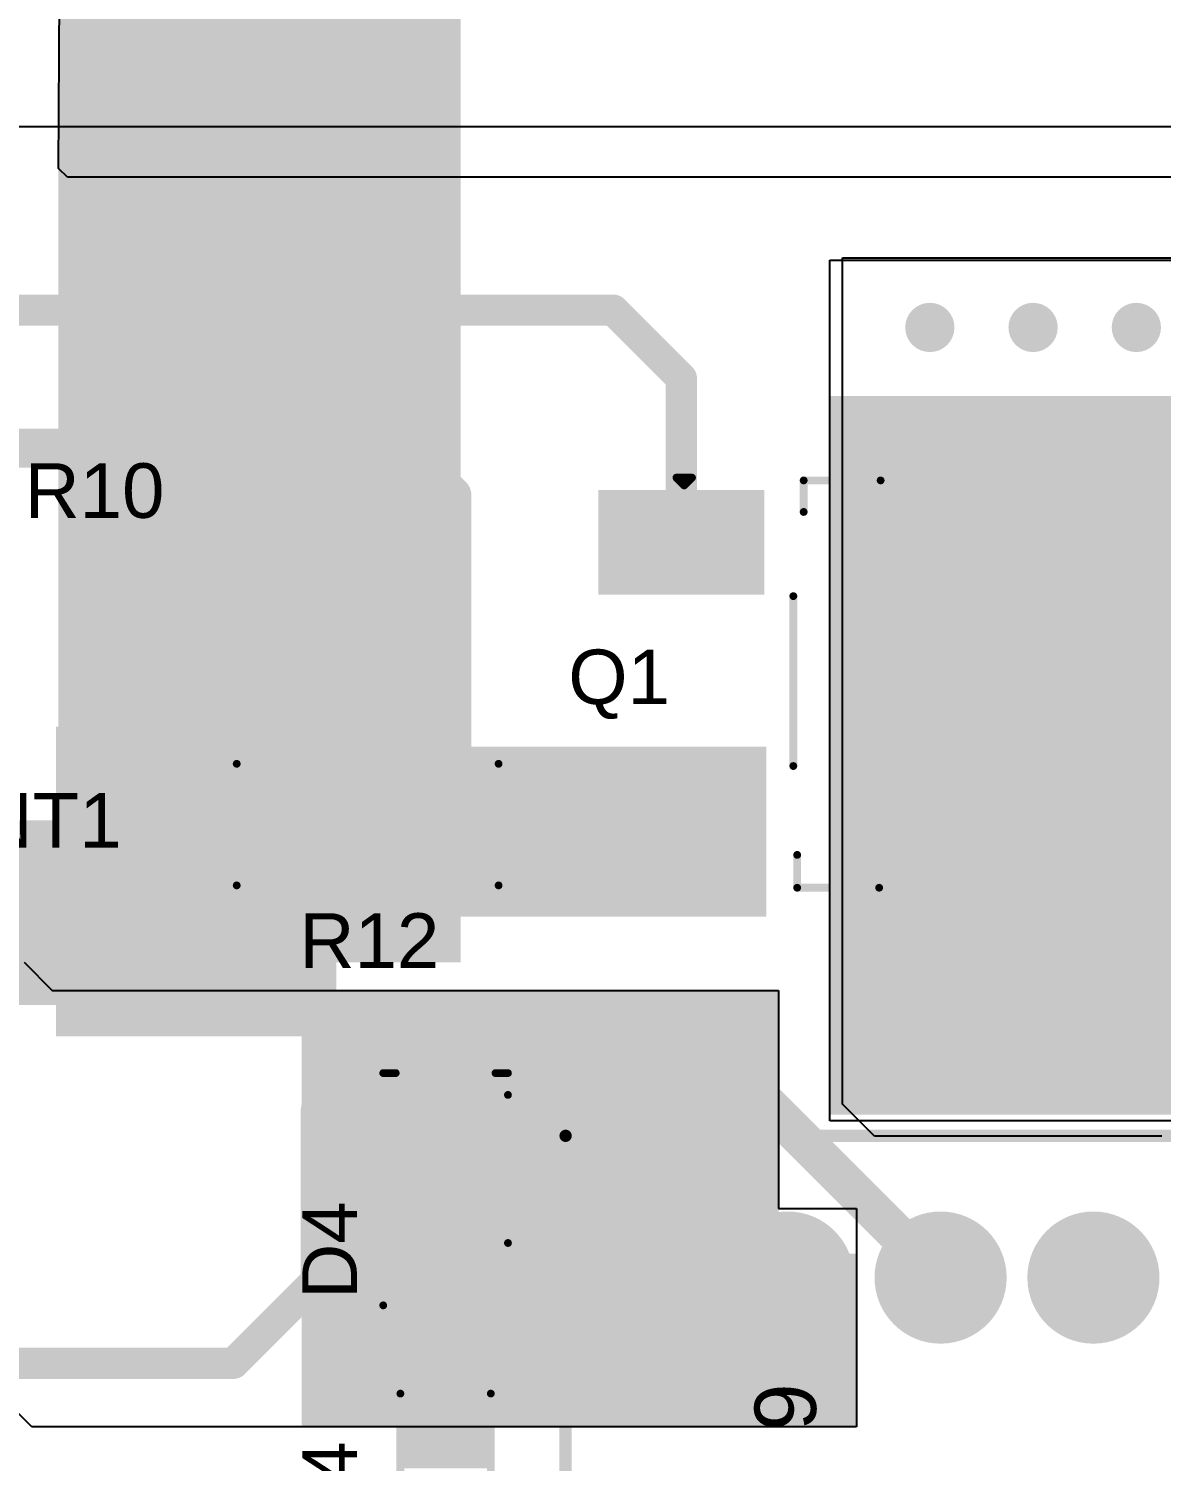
# Model space of a CAD drawing. Header units: inches. Extents: x 0 to 207, y -1 to 213.
# Drawn here: x 0.572 to 1.299, y -0.127 to 0.792 of the extents above; entities that cross this region are included whole.
import ezdxf

# ---------------------------------------------------------------- set-up
doc = ezdxf.new("R2010")
doc.units = ezdxf.units.IN
doc.header["$MEASUREMENT"] = 0
for name, color, linetype in [('Bottom Layer', 5, 'Continuous'), ('Bottom Solder', 6, 'Continuous'), ('Multi-Layer', 9, 'Continuous'), ('Pad Holes', 156, 'Continuous'), ('Top Layer', 1, 'Continuous'), ('Top Overlay', 2, 'Continuous'), ('Top Paste', 8, 'Continuous'), ('Top Solder', 216, 'Continuous'), ('Via Holes', 16, 'Continuous')]:
    doc.layers.add(name, color=color, linetype=linetype)
doc.styles.add('Arial', font='', dxfattribs={"height": 0.2})
doc.styles.get('Arial').set_extended_font_data('Arial')

# ---------------------------------------------------------------- blocks, each defined once
blk = doc.blocks.new('R___1206_22')
at = {"layer": 'Top Layer'}
for points in [[(-0.08, 0.035), (-0.02, 0.035), (-0.02, -0.035), (-0.08, -0.035)], [(0.02, 0.035), (0.08, 0.035), (0.08, -0.035), (0.02, -0.035)]]:
    blk.add_hatch(color=1, dxfattribs=at).paths.add_polyline_path(points)
at = {"layer": 'Top Paste'}
for points in [[(-0.08, 0.035), (-0.02, 0.035), (-0.02, -0.035), (-0.08, -0.035)], [(0.02, 0.035), (0.08, 0.035), (0.08, -0.035), (0.02, -0.035)]]:
    blk.add_hatch(color=8, dxfattribs=at).paths.add_polyline_path(points)
at = {"layer": 'Top Solder'}
for points in [[(-0.084, 0.039), (-0.016, 0.039), (-0.016, -0.039), (-0.084, -0.039)], [(0.016, 0.039), (0.084, 0.039), (0.084, -0.039), (0.016, -0.039)]]:
    blk.add_hatch(color=216, dxfattribs=at).paths.add_polyline_path(points)
at = {"layer": 'Top Overlay'}
for points in [[(-0.084, 0.039, 0.005, 0.005, 0), (0.084, 0.039, 0.005, 0.005, 0)], [(-0.084, -0.039, 0.005, 0.005, 0), (-0.084, 0.039, 0.005, 0.005, 0)], [(0.084, -0.039, 0.005, 0.005, 0), (0.084, 0.039, 0.005, 0.005, 0)], [(-0.084, -0.039, 0.005, 0.005, 0), (0.084, -0.039, 0.005, 0.005, 0)]]:
    blk.add_lwpolyline(points, format="xyseb", dxfattribs=at)
for points in [[(-0.08525, 0.039, 0.0025, 0.0025, 1), (-0.08275, 0.039, 0.0025, 0.0025, 1)], [(-0.08525, 0.039, 0.0025, 0.0025, 1), (-0.08275, 0.039, 0.0025, 0.0025, 1)], [(0.08275, 0.039, 0.0025, 0.0025, 1), (0.08525, 0.039, 0.0025, 0.0025, 1)], [(0.08275, 0.039, 0.0025, 0.0025, 1), (0.08525, 0.039, 0.0025, 0.0025, 1)], [(-0.08525, -0.039, 0.0025, 0.0025, 1), (-0.08275, -0.039, 0.0025, 0.0025, 1)], [(-0.08525, -0.039, 0.0025, 0.0025, 1), (-0.08275, -0.039, 0.0025, 0.0025, 1)], [(0.08275, -0.039, 0.0025, 0.0025, 1), (0.08525, -0.039, 0.0025, 0.0025, 1)], [(0.08275, -0.039, 0.0025, 0.0025, 1), (0.08525, -0.039, 0.0025, 0.0025, 1)]]:
    blk.add_lwpolyline(points, format="xyseb", close=True, dxfattribs=at)
blk = doc.blocks.new('RES_0805_30')
at = {"layer": 'Top Layer'}
for points in [[(-0.06, 0.025), (-0.02, 0.025), (-0.02, -0.025), (-0.06, -0.025)], [(0.02, 0.025), (0.06, 0.025), (0.06, -0.025), (0.02, -0.025)]]:
    blk.add_hatch(color=1, dxfattribs=at).paths.add_polyline_path(points)
at = {"layer": 'Top Paste'}
for points in [[(-0.06, 0.025), (-0.02, 0.025), (-0.02, -0.025), (-0.06, -0.025)], [(0.02, 0.025), (0.06, 0.025), (0.06, -0.025), (0.02, -0.025)]]:
    blk.add_hatch(color=8, dxfattribs=at).paths.add_polyline_path(points)
at = {"layer": 'Top Solder'}
for points in [[(-0.064, 0.029), (-0.016, 0.029), (-0.016, -0.029), (-0.064, -0.029)], [(0.016, 0.029), (0.064, 0.029), (0.064, -0.029), (0.016, -0.029)]]:
    blk.add_hatch(color=216, dxfattribs=at).paths.add_polyline_path(points)
at = {"layer": 'Top Overlay'}
for points in [[(-0.064, 0.029, 0.005, 0.005, 0), (-0.064, -0.029, 0.005, 0.005, 0)], [(-0.064, 0.029, 0.005, 0.005, 0), (0.064, 0.029, 0.005, 0.005, 0)], [(0.064, 0.029, 0.005, 0.005, 0), (0.064, -0.029, 0.005, 0.005, 0)], [(-0.064, -0.029, 0.005, 0.005, 0), (0.064, -0.029, 0.005, 0.005, 0)]]:
    blk.add_lwpolyline(points, format="xyseb", dxfattribs=at)
for points in [[(-0.06525, 0.029, 0.0025, 0.0025, 1), (-0.06275, 0.029, 0.0025, 0.0025, 1)], [(-0.06525, 0.029, 0.0025, 0.0025, 1), (-0.06275, 0.029, 0.0025, 0.0025, 1)], [(0.06275, 0.029, 0.0025, 0.0025, 1), (0.06525, 0.029, 0.0025, 0.0025, 1)], [(0.06275, 0.029, 0.0025, 0.0025, 1), (0.06525, 0.029, 0.0025, 0.0025, 1)], [(-0.06525, -0.029, 0.0025, 0.0025, 1), (-0.06275, -0.029, 0.0025, 0.0025, 1)], [(-0.06525, -0.029, 0.0025, 0.0025, 1), (-0.06275, -0.029, 0.0025, 0.0025, 1)], [(0.06275, -0.029, 0.0025, 0.0025, 1), (0.06525, -0.029, 0.0025, 0.0025, 1)], [(0.06275, -0.029, 0.0025, 0.0025, 1), (0.06525, -0.029, 0.0025, 0.0025, 1)]]:
    blk.add_lwpolyline(points, format="xyseb", close=True, dxfattribs=at)
blk = doc.blocks.new('TO_252_2L_34')
at = {"layer": 'Top Layer'}
for points in [[(-0.1378, 0.27362), (0.1378, 0.27362), (0.1378, -0.00197), (-0.1378, -0.00197)], [(-0.12008, -0.08661), (-0.06102, -0.08661), (-0.06102, -0.18504), (-0.12008, -0.18504)], [(0.06102, -0.08661), (0.12008, -0.08661), (0.12008, -0.18504), (0.06102, -0.18504)]]:
    blk.add_hatch(color=1, dxfattribs=at).paths.add_polyline_path(points)
at = {"layer": 'Top Paste'}
for points in [[(-0.1378, 0.27362), (0.1378, 0.27362), (0.1378, -0.00197), (-0.1378, -0.00197)], [(-0.12008, -0.08661), (-0.06102, -0.08661), (-0.06102, -0.18504), (-0.12008, -0.18504)], [(0.06102, -0.08661), (0.12008, -0.08661), (0.12008, -0.18504), (0.06102, -0.18504)]]:
    blk.add_hatch(color=8, dxfattribs=at).paths.add_polyline_path(points)
at = {"layer": 'Top Solder'}
for points in [[(-0.1418, 0.27762), (0.1418, 0.27762), (0.1418, -0.00597), (-0.1418, -0.00597)], [(-0.12408, -0.08261), (-0.05702, -0.08261), (-0.05702, -0.18904), (-0.12408, -0.18904)], [(0.05702, -0.08261), (0.12408, -0.08261), (0.12408, -0.18904), (0.05702, -0.18904)]]:
    blk.add_hatch(color=216, dxfattribs=at).paths.add_polyline_path(points)
at = {"layer": 'Top Overlay'}
for points in [[(-0.13022, -0.05737, 0.005, 0.005, 0), (-0.13022, -0.008, 0.005, 0.005, 0)], [(0.13105, -0.06153, 0.005, 0.005, 0), (0.13105, -0.00894, 0.005, 0.005, 0)], [(-0.11, -0.05737, 0.005, 0.005, 0), (-0.13022, -0.05737, 0.005, 0.005, 0)], [(0.053, -0.064, 0.005, 0.005, 0), (-0.056, -0.064, 0.005, 0.005, 0)], [(0.13105, -0.06153, 0.005, 0.005, 0), (0.11, -0.06153, 0.005, 0.005, 0)], [(-0.127, -0.134, 0.005, 0.005, 0), (-0.132, -0.129, 0.005, 0.005, 0)], [(-0.132, -0.139, 0.005, 0.005, 0), (-0.132, -0.129, 0.005, 0.005, 0)], [(-0.132, -0.139, 0.005, 0.005, 0), (-0.127, -0.134, 0.005, 0.005, 0)]]:
    blk.add_lwpolyline(points, format="xyseb", dxfattribs=at)
for points in [[(-0.13147, -0.008, 0.0025, 0.0025, 1), (-0.12897, -0.008, 0.0025, 0.0025, 1)], [(0.1298, -0.00894, 0.0025, 0.0025, 1), (0.1323, -0.00894, 0.0025, 0.0025, 1)], [(-0.13147, -0.05737, 0.0025, 0.0025, 1), (-0.12897, -0.05737, 0.0025, 0.0025, 1)], [(-0.13147, -0.05737, 0.0025, 0.0025, 1), (-0.12897, -0.05737, 0.0025, 0.0025, 1)], [(-0.11125, -0.05737, 0.0025, 0.0025, 1), (-0.10875, -0.05737, 0.0025, 0.0025, 1)], [(-0.05725, -0.064, 0.0025, 0.0025, 1), (-0.05475, -0.064, 0.0025, 0.0025, 1)], [(0.05175, -0.064, 0.0025, 0.0025, 1), (0.05425, -0.064, 0.0025, 0.0025, 1)], [(0.10875, -0.06153, 0.0025, 0.0025, 1), (0.11125, -0.06153, 0.0025, 0.0025, 1)], [(0.1298, -0.06153, 0.0025, 0.0025, 1), (0.1323, -0.06153, 0.0025, 0.0025, 1)], [(0.1298, -0.06153, 0.0025, 0.0025, 1), (0.1323, -0.06153, 0.0025, 0.0025, 1)], [(-0.13325, -0.129, 0.0025, 0.0025, 1), (-0.13075, -0.129, 0.0025, 0.0025, 1)], [(-0.13325, -0.129, 0.0025, 0.0025, 1), (-0.13075, -0.129, 0.0025, 0.0025, 1)], [(-0.13325, -0.139, 0.0025, 0.0025, 1), (-0.13075, -0.139, 0.0025, 0.0025, 1)], [(-0.13325, -0.139, 0.0025, 0.0025, 1), (-0.13075, -0.139, 0.0025, 0.0025, 1)], [(-0.12825, -0.134, 0.0025, 0.0025, 1), (-0.12575, -0.134, 0.0025, 0.0025, 1)], [(-0.12825, -0.134, 0.0025, 0.0025, 1), (-0.12575, -0.134, 0.0025, 0.0025, 1)]]:
    blk.add_lwpolyline(points, format="xyseb", close=True, dxfattribs=at)
blk = doc.blocks.new('N___T___P___35')
at = {"layer": 'Top Layer'}
for points in [[(-0.015, -0.07439), (0.015, -0.07439), (0.015, 0.044), (-0.015, 0.044)], [(-0.0275, -0.0125), (-0.0275, 0.0125), (-0.0095, 0.0125), (-0.0095, -0.0125)], [(0.0095, -0.0125), (0.0095, 0.0125), (0.0275, 0.0125), (0.0275, -0.0125)]]:
    blk.add_hatch(color=1, dxfattribs=at).paths.add_polyline_path(points)
at = {"layer": 'Top Paste'}
for points in [[(-0.0275, -0.0125), (-0.0275, 0.0125), (-0.0095, 0.0125), (-0.0095, -0.0125)], [(0.0095, -0.0125), (0.0095, 0.0125), (0.0275, 0.0125), (0.0275, -0.0125)]]:
    blk.add_hatch(color=8, dxfattribs=at).paths.add_polyline_path(points)
blk = doc.blocks.new('750343466_36')
at = {"layer": 'Bottom Layer'}
h = blk.add_hatch(color=5, dxfattribs=at)
edge = h.paths.add_edge_path()
edge.add_arc((-0.3937, -0.09843), 0.03839, 0, 360)
h = blk.add_hatch(color=5, dxfattribs=at)
edge = h.paths.add_edge_path()
edge.add_arc((-0.3937, -0.19646), 0.03839, 0, 360)
h = blk.add_hatch(color=5, dxfattribs=at)
edge = h.paths.add_edge_path()
edge.add_arc((-0.3937, -0.29449), 0.03839, 0, 360)
at = {"layer": 'Bottom Solder'}
h = blk.add_hatch(color=6, dxfattribs=at)
edge = h.paths.add_edge_path()
edge.add_arc((-0.3937, -0.09843), 0.04239, 0, 360)
h = blk.add_hatch(color=6, dxfattribs=at)
edge = h.paths.add_edge_path()
edge.add_arc((-0.3937, -0.19646), 0.04239, 0, 360)
h = blk.add_hatch(color=6, dxfattribs=at)
edge = h.paths.add_edge_path()
edge.add_arc((-0.3937, -0.29449), 0.04239, 0, 360)
at = {"layer": 'Multi-Layer'}
h = blk.add_hatch(color=9, dxfattribs=at)
edge = h.paths.add_edge_path()
edge.add_arc((-0.3937, -0.09843), 0.03839, 0, 360)
h = blk.add_hatch(color=9, dxfattribs=at)
edge = h.paths.add_edge_path()
edge.add_arc((-0.3937, -0.19646), 0.03839, 0, 360)
h = blk.add_hatch(color=9, dxfattribs=at)
edge = h.paths.add_edge_path()
edge.add_arc((-0.3937, -0.29449), 0.03839, 0, 360)
at = {"layer": 'Pad Holes'}
h = blk.add_hatch(color=7, dxfattribs=at)
edge = h.paths.add_edge_path()
edge.add_arc((-0.3937, -0.09843), 0.02598, 0, 360)
h = blk.add_hatch(color=7, dxfattribs=at)
edge = h.paths.add_edge_path()
edge.add_arc((-0.3937, -0.19646), 0.02598, 0, 360)
h = blk.add_hatch(color=7, dxfattribs=at)
edge = h.paths.add_edge_path()
edge.add_arc((-0.3937, -0.29449), 0.02598, 0, 360)
at = {"layer": 'Top Layer'}
h = blk.add_hatch(color=1, dxfattribs=at)
edge = h.paths.add_edge_path()
edge.add_arc((-0.3937, -0.09843), 0.03839, 0, 360)
h = blk.add_hatch(color=1, dxfattribs=at)
edge = h.paths.add_edge_path()
edge.add_arc((-0.3937, -0.19646), 0.03839, 0, 360)
h = blk.add_hatch(color=1, dxfattribs=at)
edge = h.paths.add_edge_path()
edge.add_arc((-0.3937, -0.29449), 0.03839, 0, 360)
at = {"layer": 'Top Solder'}
h = blk.add_hatch(color=216, dxfattribs=at)
edge = h.paths.add_edge_path()
edge.add_arc((-0.3937, -0.09843), 0.04239, 0, 360)
h = blk.add_hatch(color=216, dxfattribs=at)
edge = h.paths.add_edge_path()
edge.add_arc((-0.3937, -0.19646), 0.04239, 0, 360)
h = blk.add_hatch(color=216, dxfattribs=at)
edge = h.paths.add_edge_path()
edge.add_arc((-0.3937, -0.29449), 0.04239, 0, 360)
at = {"layer": 'Top Overlay'}
for points in [[(-0.48465, -0.43701, 0.00787, 0.00787, 0), (-0.48465, 0.43701, 0.00787, 0.00787, 0)], [(0.49961, -0.43701, 0.00787, 0.00787, 0), (-0.48465, -0.43701, 0.00787, 0.00787, 0)]]:
    blk.add_lwpolyline(points, format="xyseb", dxfattribs=at)
blk.add_lwpolyline([(-0.48661, -0.43701, 0.00394, 0.00394, 1), (-0.48268, -0.43701, 0.00394, 0.00394, 1)], format="xyseb", close=True, dxfattribs=at)
blk.add_lwpolyline([(-0.48661, -0.43701, 0.00394, 0.00394, 1), (-0.48268, -0.43701, 0.00394, 0.00394, 1)], format="xyseb", close=True, dxfattribs=at)
at = {"layer": 'Top Overlay', "style": 'Arial'}
blk.add_text('6', height=0.03937, dxfattribs=at).set_placement((-0.326, -0.31577))
blk = doc.blocks.new('SOD_123W_45')
at = {"layer": 'Top Layer'}
for points in [[(-0.08268, 0.02756), (-0.02756, 0.02756), (-0.02756, -0.02756), (-0.08268, -0.02756)], [(0.02756, 0.02756), (0.08268, 0.02756), (0.08268, -0.02756), (0.02756, -0.02756)]]:
    blk.add_hatch(color=1, dxfattribs=at).paths.add_polyline_path(points)
at = {"layer": 'Top Overlay'}
for points in [[(0.09003, 0.04194), (0.02503, 0.04194), (0.02503, 0.02994), (0.09003, 0.02994)], [(0.13003, 0.04194), (0.08503, 0.04194), (0.08503, -0.04206), (0.13003, -0.04206)], [(0.09003, -0.03006), (0.02503, -0.03006), (0.02503, -0.04206), (0.09003, -0.04206)]]:
    blk.add_hatch(color=2, dxfattribs=at).paths.add_polyline_path(points)
at = {"layer": 'Top Paste'}
for points in [[(-0.08268, 0.02756), (-0.02756, 0.02756), (-0.02756, -0.02756), (-0.08268, -0.02756)], [(0.02756, 0.02756), (0.08268, 0.02756), (0.08268, -0.02756), (0.02756, -0.02756)]]:
    blk.add_hatch(color=8, dxfattribs=at).paths.add_polyline_path(points)
at = {"layer": 'Top Solder'}
for points in [[(-0.08668, 0.03156), (-0.02356, 0.03156), (-0.02356, -0.03156), (-0.08668, -0.03156)], [(0.02356, 0.03156), (0.08668, 0.03156), (0.08668, -0.03156), (0.02356, -0.03156)]]:
    blk.add_hatch(color=216, dxfattribs=at).paths.add_polyline_path(points)
at = {"layer": 'Top Overlay'}
for points in [[(-0.059, 0.032, 0.005, 0.005, 0), (-0.059, 0.04, 0.005, 0.005, 0)], [(-0.045, 0.04, 0.005, 0.005, 0), (-0.059, 0.04, 0.005, 0.005, 0)], [(0.05, 0.04, 0.005, 0.005, 0), (-0.045, 0.04, 0.005, 0.005, 0)], [(-0.059, -0.04, 0.005, 0.005, 0), (-0.059, -0.032, 0.005, 0.005, 0)], [(0.09, -0.04, 0.005, 0.005, 0), (-0.059, -0.04, 0.005, 0.005, 0)]]:
    blk.add_lwpolyline(points, format="xyseb", dxfattribs=at)
for points in [[(-0.06025, 0.04, 0.0025, 0.0025, 1), (-0.05775, 0.04, 0.0025, 0.0025, 1)], [(-0.06025, 0.04, 0.0025, 0.0025, 1), (-0.05775, 0.04, 0.0025, 0.0025, 1)], [(-0.04625, 0.04, 0.0025, 0.0025, 1), (-0.04375, 0.04, 0.0025, 0.0025, 1)], [(-0.04625, 0.04, 0.0025, 0.0025, 1), (-0.04375, 0.04, 0.0025, 0.0025, 1)], [(0.04875, 0.04, 0.0025, 0.0025, 1), (0.05125, 0.04, 0.0025, 0.0025, 1)], [(-0.06025, 0.032, 0.0025, 0.0025, 1), (-0.05775, 0.032, 0.0025, 0.0025, 1)], [(-0.06025, -0.032, 0.0025, 0.0025, 1), (-0.05775, -0.032, 0.0025, 0.0025, 1)], [(-0.06025, -0.04, 0.0025, 0.0025, 1), (-0.05775, -0.04, 0.0025, 0.0025, 1)], [(-0.06025, -0.04, 0.0025, 0.0025, 1), (-0.05775, -0.04, 0.0025, 0.0025, 1)], [(0.08875, -0.04, 0.0025, 0.0025, 1), (0.09125, -0.04, 0.0025, 0.0025, 1)]]:
    blk.add_lwpolyline(points, format="xyseb", close=True, dxfattribs=at)

msp = doc.modelspace()

# ---------------------------------------------------------------- hatches: boundary and pattern name
at = {"layer": 'Bottom Layer'}
for points in [[(0.59103, 0.19305), (0.84903, 0.19305), (0.84903, 1.31005), (0.59103, 1.31005)], [(1.08603, 0.09529), (1.44103, 0.09529), (1.44103, 0.55629), (1.08603, 0.55629)], [(0.74703, -0.10495), (1.05303, -0.10495), (1.05303, 0.17505), (0.74703, 0.17505)], [(0.95203, -0.10495), (1.10303, -0.10495), (1.10303, 0.00605), (0.95203, 0.00605)]]:
    msp.add_hatch(color=5, dxfattribs=at).paths.add_polyline_path(points)
h = msp.add_hatch(color=5, dxfattribs=at)
edge = h.paths.add_edge_path()
edge.add_arc((1.15009, 0.60029), 0.01181, 0, 360)
h = msp.add_hatch(color=5, dxfattribs=at)
edge = h.paths.add_edge_path()
edge.add_arc((1.21632, 0.60029), 0.01181, 0, 360)
h = msp.add_hatch(color=5, dxfattribs=at)
edge = h.paths.add_edge_path()
edge.add_arc((1.28256, 0.60029), 0.01181, 0, 360)
h = msp.add_hatch(color=5, dxfattribs=at)
edge = h.paths.add_edge_path()
edge.add_arc((1.15009, 0.53129), 0.01181, 0, 360)
h = msp.add_hatch(color=5, dxfattribs=at)
edge = h.paths.add_edge_path()
edge.add_arc((1.21632, 0.53129), 0.01181, 0, 360)
h = msp.add_hatch(color=5, dxfattribs=at)
edge = h.paths.add_edge_path()
edge.add_arc((1.28256, 0.53129), 0.01181, 0, 360)
h = msp.add_hatch(color=5, dxfattribs=at)
edge = h.paths.add_edge_path()
edge.add_arc((1.11003, 0.44829), 0.01181, 0, 360)
h = msp.add_hatch(color=5, dxfattribs=at)
edge = h.paths.add_edge_path()
edge.add_arc((1.11003, 0.38206), 0.01181, 0, 360)
h = msp.add_hatch(color=5, dxfattribs=at)
edge = h.paths.add_edge_path()
edge.add_arc((0.60753, 0.33105), 0.01181, 0, 360)
h = msp.add_hatch(color=5, dxfattribs=at)
edge = h.paths.add_edge_path()
edge.add_arc((0.67928, 0.33105), 0.01181, 0, 360)
h = msp.add_hatch(color=5, dxfattribs=at)
edge = h.paths.add_edge_path()
edge.add_arc((0.75103, 0.33105), 0.01181, 0, 360)
h = msp.add_hatch(color=5, dxfattribs=at)
edge = h.paths.add_edge_path()
edge.add_arc((1.11003, 0.31582), 0.01181, 0, 360)
h = msp.add_hatch(color=5, dxfattribs=at)
edge = h.paths.add_edge_path()
edge.add_arc((1.11003, 0.24958), 0.01181, 0, 360)
h = msp.add_hatch(color=5, dxfattribs=at)
edge = h.paths.add_edge_path()
edge.add_arc((0.60753, 0.20941), 0.01181, 0, 360)
h = msp.add_hatch(color=5, dxfattribs=at)
edge = h.paths.add_edge_path()
edge.add_arc((0.67928, 0.20941), 0.01181, 0, 360)
h = msp.add_hatch(color=5, dxfattribs=at)
edge = h.paths.add_edge_path()
edge.add_arc((0.75103, 0.20941), 0.01181, 0, 360)
h = msp.add_hatch(color=5, dxfattribs=at)
edge = h.paths.add_edge_path()
edge.add_arc((1.15009, 0.18335), 0.01181, 0, 360)
h = msp.add_hatch(color=5, dxfattribs=at)
edge = h.paths.add_edge_path()
edge.add_arc((1.21632, 0.18335), 0.01181, 0, 360)
h = msp.add_hatch(color=5, dxfattribs=at)
edge = h.paths.add_edge_path()
edge.add_arc((1.28256, 0.18335), 0.01181, 0, 360)
h = msp.add_hatch(color=5, dxfattribs=at)
edge = h.paths.add_edge_path()
edge.add_arc((1.15009, 0.11711), 0.01181, 0, 360)
h = msp.add_hatch(color=5, dxfattribs=at)
edge = h.paths.add_edge_path()
edge.add_arc((1.21632, 0.11711), 0.01181, 0, 360)
h = msp.add_hatch(color=5, dxfattribs=at)
edge = h.paths.add_edge_path()
edge.add_arc((1.28256, 0.11711), 0.01181, 0, 360)
at = {"layer": 'Bottom Solder'}
h = msp.add_hatch(color=6, dxfattribs=at)
edge = h.paths.add_edge_path()
edge.add_arc((1.15009, 0.60029), 0.01581, 0, 360)
h = msp.add_hatch(color=6, dxfattribs=at)
edge = h.paths.add_edge_path()
edge.add_arc((1.21632, 0.60029), 0.01581, 0, 360)
h = msp.add_hatch(color=6, dxfattribs=at)
edge = h.paths.add_edge_path()
edge.add_arc((1.28256, 0.60029), 0.01581, 0, 360)
h = msp.add_hatch(color=6, dxfattribs=at)
edge = h.paths.add_edge_path()
edge.add_arc((1.15009, 0.53129), 0.01581, 0, 360)
h = msp.add_hatch(color=6, dxfattribs=at)
edge = h.paths.add_edge_path()
edge.add_arc((1.21632, 0.53129), 0.01581, 0, 360)
h = msp.add_hatch(color=6, dxfattribs=at)
edge = h.paths.add_edge_path()
edge.add_arc((1.28256, 0.53129), 0.01581, 0, 360)
h = msp.add_hatch(color=6, dxfattribs=at)
edge = h.paths.add_edge_path()
edge.add_arc((1.11003, 0.44829), 0.01581, 0, 360)
h = msp.add_hatch(color=6, dxfattribs=at)
edge = h.paths.add_edge_path()
edge.add_arc((1.11003, 0.38206), 0.01581, 0, 360)
h = msp.add_hatch(color=6, dxfattribs=at)
edge = h.paths.add_edge_path()
edge.add_arc((0.60753, 0.33105), 0.01581, 0, 360)
h = msp.add_hatch(color=6, dxfattribs=at)
edge = h.paths.add_edge_path()
edge.add_arc((0.67928, 0.33105), 0.01581, 0, 360)
h = msp.add_hatch(color=6, dxfattribs=at)
edge = h.paths.add_edge_path()
edge.add_arc((0.75103, 0.33105), 0.01581, 0, 360)
h = msp.add_hatch(color=6, dxfattribs=at)
edge = h.paths.add_edge_path()
edge.add_arc((1.11003, 0.31582), 0.01581, 0, 360)
h = msp.add_hatch(color=6, dxfattribs=at)
edge = h.paths.add_edge_path()
edge.add_arc((1.11003, 0.24958), 0.01581, 0, 360)
h = msp.add_hatch(color=6, dxfattribs=at)
edge = h.paths.add_edge_path()
edge.add_arc((0.60753, 0.20941), 0.01581, 0, 360)
h = msp.add_hatch(color=6, dxfattribs=at)
edge = h.paths.add_edge_path()
edge.add_arc((0.67928, 0.20941), 0.01581, 0, 360)
h = msp.add_hatch(color=6, dxfattribs=at)
edge = h.paths.add_edge_path()
edge.add_arc((0.75103, 0.20941), 0.01581, 0, 360)
h = msp.add_hatch(color=6, dxfattribs=at)
edge = h.paths.add_edge_path()
edge.add_arc((1.15009, 0.18335), 0.01581, 0, 360)
h = msp.add_hatch(color=6, dxfattribs=at)
edge = h.paths.add_edge_path()
edge.add_arc((1.21632, 0.18335), 0.01581, 0, 360)
h = msp.add_hatch(color=6, dxfattribs=at)
edge = h.paths.add_edge_path()
edge.add_arc((1.28256, 0.18335), 0.01581, 0, 360)
h = msp.add_hatch(color=6, dxfattribs=at)
edge = h.paths.add_edge_path()
edge.add_arc((1.15009, 0.11711), 0.01581, 0, 360)
h = msp.add_hatch(color=6, dxfattribs=at)
edge = h.paths.add_edge_path()
edge.add_arc((1.21632, 0.11711), 0.01581, 0, 360)
h = msp.add_hatch(color=6, dxfattribs=at)
edge = h.paths.add_edge_path()
edge.add_arc((1.28256, 0.11711), 0.01581, 0, 360)
at = {"layer": 'Top Layer'}
h = msp.add_hatch(color=1, dxfattribs=at)
edge = h.paths.add_edge_path()
edge.add_arc((1.15009, 0.60029), 0.01181, 0, 360)
h = msp.add_hatch(color=1, dxfattribs=at)
edge = h.paths.add_edge_path()
edge.add_arc((1.21632, 0.60029), 0.01181, 0, 360)
h = msp.add_hatch(color=1, dxfattribs=at)
edge = h.paths.add_edge_path()
edge.add_arc((1.28256, 0.60029), 0.01181, 0, 360)
h = msp.add_hatch(color=1, dxfattribs=at)
edge = h.paths.add_edge_path()
edge.add_arc((1.15009, 0.53129), 0.01181, 0, 360)
h = msp.add_hatch(color=1, dxfattribs=at)
edge = h.paths.add_edge_path()
edge.add_arc((1.21632, 0.53129), 0.01181, 0, 360)
h = msp.add_hatch(color=1, dxfattribs=at)
edge = h.paths.add_edge_path()
edge.add_arc((1.28256, 0.53129), 0.01181, 0, 360)
h = msp.add_hatch(color=1, dxfattribs=at)
edge = h.paths.add_edge_path()
edge.add_arc((1.11003, 0.44829), 0.01181, 0, 360)
h = msp.add_hatch(color=1, dxfattribs=at)
edge = h.paths.add_edge_path()
edge.add_arc((1.11003, 0.38206), 0.01181, 0, 360)
for points in [[(0.58953, 0.14567), (0.76944, 0.14567), (0.76944, 0.34426), (0.58953, 0.34426)], [(0.80444, 0.22239), (1.04509, 0.22239), (1.04509, 0.33139), (0.80444, 0.33139)]]:
    msp.add_hatch(color=1, dxfattribs=at).paths.add_polyline_path(points)
h = msp.add_hatch(color=1, dxfattribs=at)
edge = h.paths.add_edge_path()
edge.add_arc((0.60753, 0.33105), 0.01181, 0, 360)
h = msp.add_hatch(color=1, dxfattribs=at)
edge = h.paths.add_edge_path()
edge.add_arc((0.67928, 0.33105), 0.01181, 0, 360)
h = msp.add_hatch(color=1, dxfattribs=at)
edge = h.paths.add_edge_path()
edge.add_arc((0.75103, 0.33105), 0.01181, 0, 360)
h = msp.add_hatch(color=1, dxfattribs=at)
edge = h.paths.add_edge_path()
edge.add_arc((1.11003, 0.31582), 0.01181, 0, 360)
h = msp.add_hatch(color=1, dxfattribs=at)
edge = h.paths.add_edge_path()
edge.add_arc((1.11003, 0.24958), 0.01181, 0, 360)
h = msp.add_hatch(color=1, dxfattribs=at)
edge = h.paths.add_edge_path()
edge.add_arc((0.60753, 0.20941), 0.01181, 0, 360)
h = msp.add_hatch(color=1, dxfattribs=at)
edge = h.paths.add_edge_path()
edge.add_arc((0.67928, 0.20941), 0.01181, 0, 360)
h = msp.add_hatch(color=1, dxfattribs=at)
edge = h.paths.add_edge_path()
edge.add_arc((0.75103, 0.20941), 0.01181, 0, 360)
h = msp.add_hatch(color=1, dxfattribs=at)
edge = h.paths.add_edge_path()
edge.add_arc((1.15009, 0.18335), 0.01181, 0, 360)
h = msp.add_hatch(color=1, dxfattribs=at)
edge = h.paths.add_edge_path()
edge.add_arc((1.21632, 0.18335), 0.01181, 0, 360)
h = msp.add_hatch(color=1, dxfattribs=at)
edge = h.paths.add_edge_path()
edge.add_arc((1.28256, 0.18335), 0.01181, 0, 360)
h = msp.add_hatch(color=1, dxfattribs=at)
edge = h.paths.add_edge_path()
edge.add_arc((1.15009, 0.11711), 0.01181, 0, 360)
h = msp.add_hatch(color=1, dxfattribs=at)
edge = h.paths.add_edge_path()
edge.add_arc((1.21632, 0.11711), 0.01181, 0, 360)
h = msp.add_hatch(color=1, dxfattribs=at)
edge = h.paths.add_edge_path()
edge.add_arc((1.28256, 0.11711), 0.01181, 0, 360)
at = {"layer": 'Top Solder'}
h = msp.add_hatch(color=216, dxfattribs=at)
edge = h.paths.add_edge_path()
edge.add_arc((1.15009, 0.60029), 0.01581, 0, 360)
h = msp.add_hatch(color=216, dxfattribs=at)
edge = h.paths.add_edge_path()
edge.add_arc((1.21632, 0.60029), 0.01581, 0, 360)
h = msp.add_hatch(color=216, dxfattribs=at)
edge = h.paths.add_edge_path()
edge.add_arc((1.28256, 0.60029), 0.01581, 0, 360)
h = msp.add_hatch(color=216, dxfattribs=at)
edge = h.paths.add_edge_path()
edge.add_arc((1.15009, 0.53129), 0.01581, 0, 360)
h = msp.add_hatch(color=216, dxfattribs=at)
edge = h.paths.add_edge_path()
edge.add_arc((1.21632, 0.53129), 0.01581, 0, 360)
h = msp.add_hatch(color=216, dxfattribs=at)
edge = h.paths.add_edge_path()
edge.add_arc((1.28256, 0.53129), 0.01581, 0, 360)
h = msp.add_hatch(color=216, dxfattribs=at)
edge = h.paths.add_edge_path()
edge.add_arc((1.11003, 0.44829), 0.01581, 0, 360)
h = msp.add_hatch(color=216, dxfattribs=at)
edge = h.paths.add_edge_path()
edge.add_arc((1.11003, 0.38206), 0.01581, 0, 360)
h = msp.add_hatch(color=216, dxfattribs=at)
edge = h.paths.add_edge_path()
edge.add_arc((0.60753, 0.33105), 0.01581, 0, 360)
h = msp.add_hatch(color=216, dxfattribs=at)
edge = h.paths.add_edge_path()
edge.add_arc((0.67928, 0.33105), 0.01581, 0, 360)
h = msp.add_hatch(color=216, dxfattribs=at)
edge = h.paths.add_edge_path()
edge.add_arc((0.75103, 0.33105), 0.01581, 0, 360)
h = msp.add_hatch(color=216, dxfattribs=at)
edge = h.paths.add_edge_path()
edge.add_arc((1.11003, 0.31582), 0.01581, 0, 360)
h = msp.add_hatch(color=216, dxfattribs=at)
edge = h.paths.add_edge_path()
edge.add_arc((1.11003, 0.24958), 0.01581, 0, 360)
h = msp.add_hatch(color=216, dxfattribs=at)
edge = h.paths.add_edge_path()
edge.add_arc((0.60753, 0.20941), 0.01581, 0, 360)
h = msp.add_hatch(color=216, dxfattribs=at)
edge = h.paths.add_edge_path()
edge.add_arc((0.67928, 0.20941), 0.01581, 0, 360)
h = msp.add_hatch(color=216, dxfattribs=at)
edge = h.paths.add_edge_path()
edge.add_arc((0.75103, 0.20941), 0.01581, 0, 360)
h = msp.add_hatch(color=216, dxfattribs=at)
edge = h.paths.add_edge_path()
edge.add_arc((1.15009, 0.18335), 0.01581, 0, 360)
h = msp.add_hatch(color=216, dxfattribs=at)
edge = h.paths.add_edge_path()
edge.add_arc((1.21632, 0.18335), 0.01581, 0, 360)
h = msp.add_hatch(color=216, dxfattribs=at)
edge = h.paths.add_edge_path()
edge.add_arc((1.28256, 0.18335), 0.01581, 0, 360)
h = msp.add_hatch(color=216, dxfattribs=at)
edge = h.paths.add_edge_path()
edge.add_arc((1.15009, 0.11711), 0.01581, 0, 360)
h = msp.add_hatch(color=216, dxfattribs=at)
edge = h.paths.add_edge_path()
edge.add_arc((1.21632, 0.11711), 0.01581, 0, 360)
h = msp.add_hatch(color=216, dxfattribs=at)
edge = h.paths.add_edge_path()
edge.add_arc((1.28256, 0.11711), 0.01581, 0, 360)
at = {"layer": 'Via Holes'}
h = msp.add_hatch(color=7, dxfattribs=at)
edge = h.paths.add_edge_path()
edge.add_arc((1.15009, 0.60029), 0.00591, 0, 360)
h = msp.add_hatch(color=7, dxfattribs=at)
edge = h.paths.add_edge_path()
edge.add_arc((1.21632, 0.60029), 0.00591, 0, 360)
h = msp.add_hatch(color=7, dxfattribs=at)
edge = h.paths.add_edge_path()
edge.add_arc((1.28256, 0.60029), 0.00591, 0, 360)
h = msp.add_hatch(color=7, dxfattribs=at)
edge = h.paths.add_edge_path()
edge.add_arc((1.15009, 0.53129), 0.00591, 0, 360)
h = msp.add_hatch(color=7, dxfattribs=at)
edge = h.paths.add_edge_path()
edge.add_arc((1.21632, 0.53129), 0.00591, 0, 360)
h = msp.add_hatch(color=7, dxfattribs=at)
edge = h.paths.add_edge_path()
edge.add_arc((1.28256, 0.53129), 0.00591, 0, 360)
h = msp.add_hatch(color=7, dxfattribs=at)
edge = h.paths.add_edge_path()
edge.add_arc((1.11003, 0.44829), 0.00591, 0, 360)
h = msp.add_hatch(color=7, dxfattribs=at)
edge = h.paths.add_edge_path()
edge.add_arc((1.11003, 0.38206), 0.00591, 0, 360)
h = msp.add_hatch(color=7, dxfattribs=at)
edge = h.paths.add_edge_path()
edge.add_arc((0.60753, 0.33105), 0.00591, 0, 360)
h = msp.add_hatch(color=7, dxfattribs=at)
edge = h.paths.add_edge_path()
edge.add_arc((0.67928, 0.33105), 0.00591, 0, 360)
h = msp.add_hatch(color=7, dxfattribs=at)
edge = h.paths.add_edge_path()
edge.add_arc((0.75103, 0.33105), 0.00591, 0, 360)
h = msp.add_hatch(color=7, dxfattribs=at)
edge = h.paths.add_edge_path()
edge.add_arc((1.11003, 0.31582), 0.00591, 0, 360)
h = msp.add_hatch(color=7, dxfattribs=at)
edge = h.paths.add_edge_path()
edge.add_arc((1.11003, 0.24958), 0.00591, 0, 360)
h = msp.add_hatch(color=7, dxfattribs=at)
edge = h.paths.add_edge_path()
edge.add_arc((0.60753, 0.20941), 0.00591, 0, 360)
h = msp.add_hatch(color=7, dxfattribs=at)
edge = h.paths.add_edge_path()
edge.add_arc((0.67928, 0.20941), 0.00591, 0, 360)
h = msp.add_hatch(color=7, dxfattribs=at)
edge = h.paths.add_edge_path()
edge.add_arc((0.75103, 0.20941), 0.00591, 0, 360)
h = msp.add_hatch(color=7, dxfattribs=at)
edge = h.paths.add_edge_path()
edge.add_arc((1.15009, 0.18335), 0.00591, 0, 360)
h = msp.add_hatch(color=7, dxfattribs=at)
edge = h.paths.add_edge_path()
edge.add_arc((1.21632, 0.18335), 0.00591, 0, 360)
h = msp.add_hatch(color=7, dxfattribs=at)
edge = h.paths.add_edge_path()
edge.add_arc((1.28256, 0.18335), 0.00591, 0, 360)
h = msp.add_hatch(color=7, dxfattribs=at)
edge = h.paths.add_edge_path()
edge.add_arc((1.15009, 0.11711), 0.00591, 0, 360)
h = msp.add_hatch(color=7, dxfattribs=at)
edge = h.paths.add_edge_path()
edge.add_arc((1.21632, 0.11711), 0.00591, 0, 360)
h = msp.add_hatch(color=7, dxfattribs=at)
edge = h.paths.add_edge_path()
edge.add_arc((1.28256, 0.11711), 0.00591, 0, 360)

# ---------------------------------------------------------------- linework, layer by layer
at = {"layer": 'Bottom Layer'}
for p, q in [((0.59117, 0.70228), (0.59311, 1.05488)), ((0.59681, 0.69661), (0.59117, 0.70228)), ((1.58819, 0.69661), (0.59681, 0.69661)), ((1.08603, 0.64346), (1.50103, 0.64346)), ((1.08603, 0.0913), (1.08603, 0.64346)), ((0.56903, 0.19305), (0.58703, 0.17505)), ((0.58703, 0.17505), (1.05303, 0.17505)), ((1.05303, 0.17505), (1.05303, 0.0352)), ((0.57403, -0.10495), (0.38503, 0.08405)), ((1.31161, 0.0913), (1.08603, 0.0913)), ((1.05303, 0.0352), (1.10303, 0.0352)), ((1.10303, 0.0352), (1.10303, -0.10495)), ((1.10303, -0.10495), (0.57403, -0.10495))]:
    msp.add_line(p, q, dxfattribs=at)
at = {"layer": 'Top Layer'}
for p, q in [((1.53312, 0.72905), (-0.05797, 0.72905)), ((1.09403, 0.10205), (1.09403, 0.64505)), ((1.09403, 0.64505), (1.54444, 0.64505)), ((1.11462, 0.08146), (1.09403, 0.10205)), ((1.29882, 0.08146), (1.11462, 0.08146))]:
    msp.add_line(p, q, dxfattribs=at)
for points in [[(0.49645, 0.61139, 0.02, 0.02, 0), (0.94703, 0.61139, 0.02, 0.02, 0)], [(0.94703, 0.61139, 0.02, 0.02, 0), (0.9907, 0.56772, 0.02, 0.02, 0)], [(0.9907, 0.46249, 0.02, 0.02, 0), (0.9907, 0.56772, 0.02, 0.02, 0)], [(0.49645, 0.5228, 0.025, 0.025, 0), (0.81316, 0.5228, 0.025, 0.025, 0)], [(0.81316, 0.5228, 0.025, 0.025, 0), (0.84355, 0.4924, 0.025, 0.025, 0)], [(0.84355, 0.31889, 0.025, 0.025, 0), (0.84355, 0.4924, 0.025, 0.025, 0)], [(0.84355, 0.27755, 0.025, 0.025, 0), (0.85582, 0.26528, 0.025, 0.025, 0)], [(0.85582, 0.26528, 0.025, 0.025, 0), (0.85967, 0.26528, 0.025, 0.025, 0)], [(0.85967, 0.26528, 0.025, 0.025, 0), (0.88941, 0.23555, 0.025, 0.025, 0)], [(0.88941, 0.23555, 0.025, 0.025, 0), (0.92476, 0.23555, 0.025, 0.025, 0)], [(0.83944, 0.11811, 0.025, 0.025, 0), (1.02968, 0.11811, 0.025, 0.025, 0)], [(1.02968, 0.11811, 0.025, 0.025, 0), (1.15698, -0.00919, 0.025, 0.025, 0)], [(0.7565, 0.09819, 0.02, 0.02, 0), (0.77642, 0.11811, 0.02, 0.02, 0)], [(0.77642, 0.11811, 0.02, 0.02, 0), (0.83944, 0.11811, 0.02, 0.02, 0)], [(0.7565, -0.01106, 0.02, 0.02, 0), (0.7565, 0.09819, 0.02, 0.02, 0)], [(0.83944, -0.10761, 0.02, 0.02, 0), (0.83944, 0.00788, 0.02, 0.02, 0)], [(0.70335, -0.06421, 0.02, 0.02, 0), (0.7565, -0.01106, 0.02, 0.02, 0)], [(0.3256, -0.06421, 0.02, 0.02, 0), (0.70335, -0.06421, 0.02, 0.02, 0)]]:
    msp.add_lwpolyline(points, format="xyseb", dxfattribs=at)
for points in [[(0.94203, 0.61139, 0.01, 0.01, 1), (0.95203, 0.61139, 0.01, 0.01, 1)], [(0.94203, 0.61139, 0.01, 0.01, 1), (0.95203, 0.61139, 0.01, 0.01, 1)], [(0.9857, 0.56772, 0.01, 0.01, 1), (0.9957, 0.56772, 0.01, 0.01, 1)], [(0.9857, 0.56772, 0.01, 0.01, 1), (0.9957, 0.56772, 0.01, 0.01, 1)], [(0.80691, 0.5228, 0.0125, 0.0125, 1), (0.81941, 0.5228, 0.0125, 0.0125, 1)], [(0.80691, 0.5228, 0.0125, 0.0125, 1), (0.81941, 0.5228, 0.0125, 0.0125, 1)], [(0.8373, 0.4924, 0.0125, 0.0125, 1), (0.8498, 0.4924, 0.0125, 0.0125, 1)], [(0.8373, 0.4924, 0.0125, 0.0125, 1), (0.8498, 0.4924, 0.0125, 0.0125, 1)], [(0.9857, 0.46249, 0.01, 0.01, 1), (0.9957, 0.46249, 0.01, 0.01, 1)], [(0.8373, 0.31889, 0.0125, 0.0125, 1), (0.8498, 0.31889, 0.0125, 0.0125, 1)], [(0.8373, 0.27755, 0.0125, 0.0125, 1), (0.8498, 0.27755, 0.0125, 0.0125, 1)], [(0.84957, 0.26528, 0.0125, 0.0125, 1), (0.86207, 0.26528, 0.0125, 0.0125, 1)], [(0.84957, 0.26528, 0.0125, 0.0125, 1), (0.86207, 0.26528, 0.0125, 0.0125, 1)], [(0.85342, 0.26528, 0.0125, 0.0125, 1), (0.86592, 0.26528, 0.0125, 0.0125, 1)], [(0.85342, 0.26528, 0.0125, 0.0125, 1), (0.86592, 0.26528, 0.0125, 0.0125, 1)], [(0.88316, 0.23555, 0.0125, 0.0125, 1), (0.89566, 0.23555, 0.0125, 0.0125, 1)], [(0.88316, 0.23555, 0.0125, 0.0125, 1), (0.89566, 0.23555, 0.0125, 0.0125, 1)], [(0.91851, 0.23555, 0.0125, 0.0125, 1), (0.93101, 0.23555, 0.0125, 0.0125, 1)], [(0.83319, 0.11811, 0.0125, 0.0125, 1), (0.84569, 0.11811, 0.0125, 0.0125, 1)], [(1.02343, 0.11811, 0.0125, 0.0125, 1), (1.03593, 0.11811, 0.0125, 0.0125, 1)], [(1.02343, 0.11811, 0.0125, 0.0125, 1), (1.03593, 0.11811, 0.0125, 0.0125, 1)], [(0.77142, 0.11811, 0.01, 0.01, 1), (0.78142, 0.11811, 0.01, 0.01, 1)], [(0.77142, 0.11811, 0.01, 0.01, 1), (0.78142, 0.11811, 0.01, 0.01, 1)], [(0.83444, 0.11811, 0.01, 0.01, 1), (0.84444, 0.11811, 0.01, 0.01, 1)], [(0.7515, 0.09819, 0.01, 0.01, 1), (0.7615, 0.09819, 0.01, 0.01, 1)], [(0.7515, 0.09819, 0.01, 0.01, 1), (0.7615, 0.09819, 0.01, 0.01, 1)], [(0.83444, 0.00788, 0.01, 0.01, 1), (0.84444, 0.00788, 0.01, 0.01, 1)], [(1.15073, -0.00919, 0.0125, 0.0125, 1), (1.16323, -0.00919, 0.0125, 0.0125, 1)], [(0.7515, -0.01106, 0.01, 0.01, 1), (0.7615, -0.01106, 0.01, 0.01, 1)], [(0.7515, -0.01106, 0.01, 0.01, 1), (0.7615, -0.01106, 0.01, 0.01, 1)], [(0.69835, -0.06421, 0.01, 0.01, 1), (0.70835, -0.06421, 0.01, 0.01, 1)], [(0.69835, -0.06421, 0.01, 0.01, 1), (0.70835, -0.06421, 0.01, 0.01, 1)], [(0.83444, -0.10761, 0.01, 0.01, 1), (0.84444, -0.10761, 0.01, 0.01, 1)]]:
    msp.add_lwpolyline(points, format="xyseb", close=True, dxfattribs=at)

# ---------------------------------------------------------------- block references
for name, p, rotation in [('TO_252_2L_34', (1.12652, 0.37194), 270), ('SOD_123W_45', (0.83944, 0.06299), 270), ('750343466_36', (1.35344, -0.40289), 270), ('RES_0805_30', (0.83944, -0.14761), 90)]:
    msp.add_blockref(name, p, dxfattribs=dict(rotation=rotation))
for name, p in [('R___1206_22', (0.78944, 0.28139)), ('N___T___P___35', (0.58003, 0.24005))]:
    msp.add_blockref(name, p)

# ---------------------------------------------------------------- texts
at = {"layer": 'Top Overlay', "style": 'Arial'}
for s, p in [('R10', (0.5694, 0.47815)), ('Q1', (0.91816, 0.35866)), ('NT1', (0.53921, 0.26655)), ('R12', (0.7457, 0.1895))]:
    msp.add_text(s, height=0.035, dxfattribs=at).set_placement(p)
for s, p in [('D4', (0.78253, -0.02277)), ('R4', (0.78253, -0.17677))]:
    msp.add_text(s, height=0.035, rotation=90, dxfattribs=at).set_placement(p)

doc.saveas('drawing.dxf')
